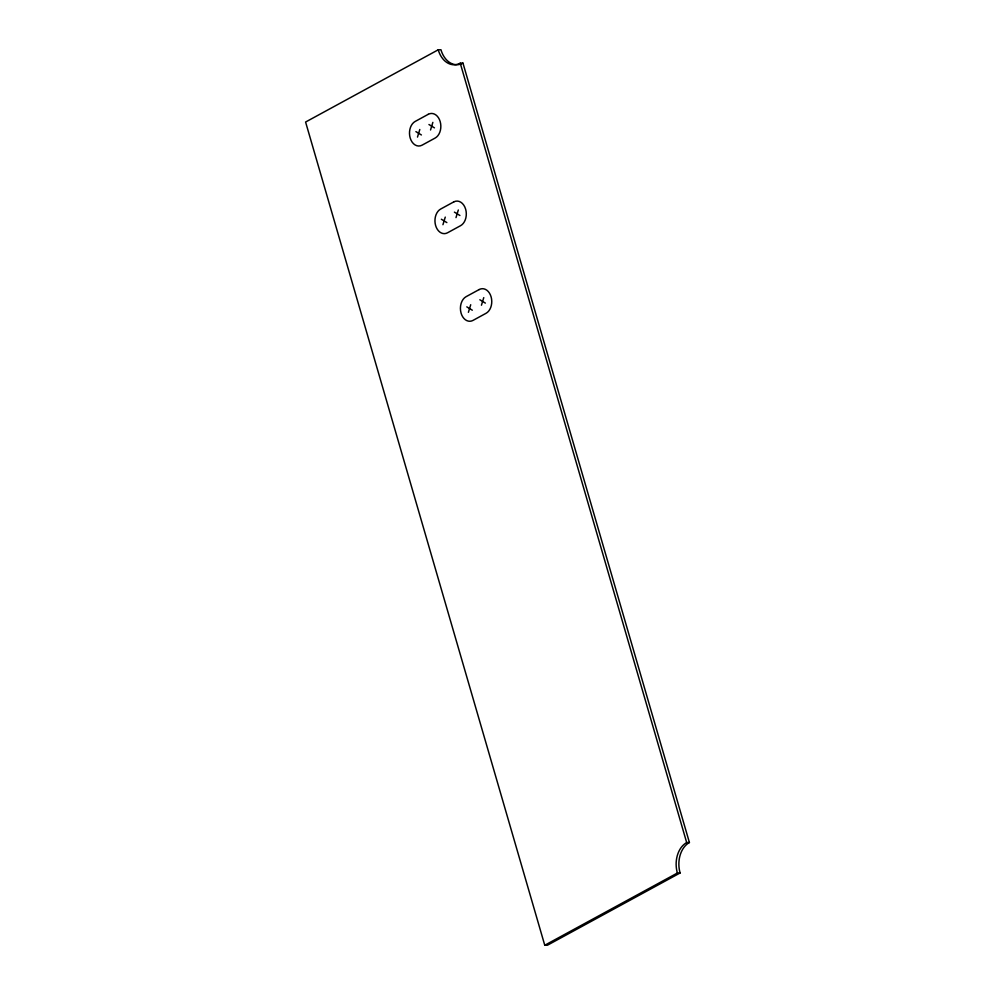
<?xml version="1.0" encoding="UTF-8"?>
<svg xmlns="http://www.w3.org/2000/svg" width="995" height="995" viewBox="0 0 995 995"><rect width="100%" height="100%" fill="white"/><g stroke="black" fill="none" stroke-linecap="round" stroke-linejoin="round"><path stroke-width="1.49" d="M417.49 137.086L419.803 129.487M430.536 129.984L432.862 122.373M442.937 224.708L445.262 217.109M455.996 217.606L458.309 209.995M468.396 312.33L470.722 304.731M481.443 305.229L483.769 297.617M438.223 49.812L305.589 122.037L544.762 945.25L547.486 945.188L680.107 872.963A23.507 16.903 88.7 0 1 689.411 842.529L462.974 63.133A23.507 16.903 88.7 0 1 440.947 49.75L438.223 49.812A23.507 16.903 88.7 0 0 460.25 63.182L462.974 63.133M544.762 945.25L677.384 873.025L680.107 872.963M677.384 873.025A23.507 16.903 88.7 0 1 686.687 842.591L689.411 842.529M428.944 124.512L434.454 127.857M415.898 131.614L421.395 134.959M454.404 212.134L459.901 215.48M441.345 219.236L446.854 222.582M479.851 299.756L485.361 303.102M466.804 306.858L472.314 310.204M460.25 63.182L686.687 842.591M428.248 114.313L415.201 121.427A12.736 9.154 88.7 0 0 410.164 137.907A12.736 9.154 88.7 0 0 422.091 145.158L435.138 138.044A12.736 9.154 88.7 0 0 440.176 121.564A12.736 9.154 88.7 0 0 428.248 114.313M453.708 201.935L440.661 209.049A12.736 9.154 88.7 0 0 435.623 225.529A12.736 9.154 88.7 0 0 447.551 232.78L460.598 225.666A12.736 9.154 88.7 0 0 465.635 209.186A12.736 9.154 88.7 0 0 453.708 201.935M479.167 289.557L466.108 296.672A12.736 9.154 88.7 0 0 461.083 313.151A12.736 9.154 88.7 0 0 473.011 320.402L486.058 313.288A12.736 9.154 88.7 0 0 491.095 296.808A12.736 9.154 88.7 0 0 479.167 289.557"/></g></svg>
